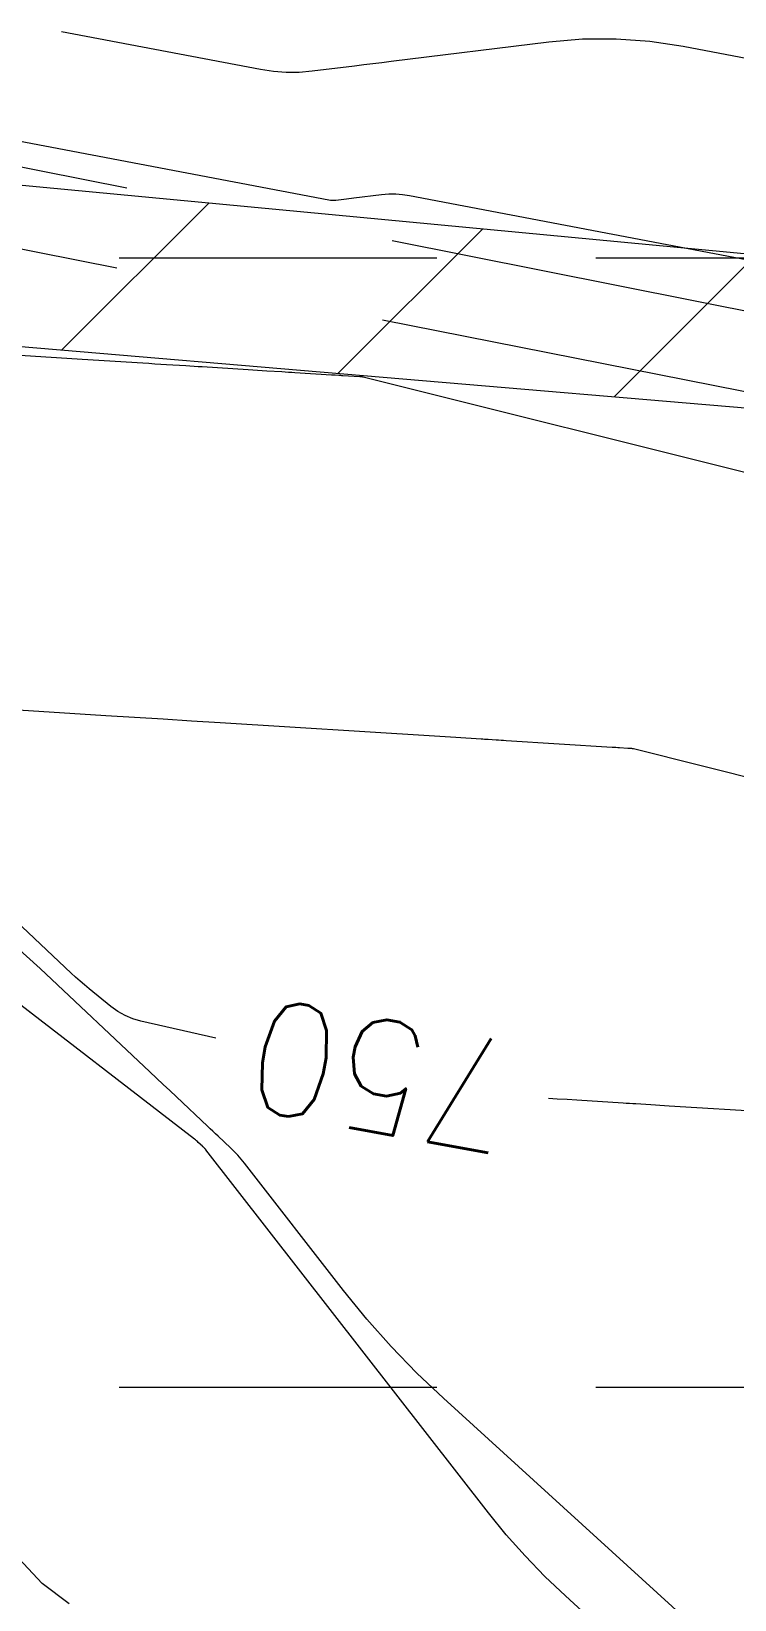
# Model space of a CAD drawing. Header units: feet. Extents: x 46644 to 49208, y 46045 to 47649.
# Drawn here: x 47256.5 to 47281.3, y 47319.3 to 47374.9 of the extents above; entities that cross this region are included whole.
import ezdxf
from ezdxf.enums import TextEntityAlignment as Align

# ---------------------------------------------------------------- set-up
doc = ezdxf.new("R2010")
doc.units = ezdxf.units.FT
doc.header["$MEASUREMENT"] = 0
doc.linetypes.add('DGN Style 3', pattern=[33.544038, 23.960027, -9.584011])
doc.linetypes.add('HIDDEN', pattern=[0.375, 0.25, -0.125])
for name, color, linetype, lineweight in [('EC', 35, 'Continuous', 0), ('Level 13', 1, 'Continuous', 0), ('WATER', 5, 'Continuous', 0)]:
    doc.layers.add(name, color=color, linetype=linetype, lineweight=lineweight)
doc.layers.add('GRID', color=254, linetype='HIDDEN')
doc.styles.add('Style-STANDARD', font='STANDARD.shx')

msp = doc.modelspace()

# ---------------------------------------------------------------- hatches: boundary and pattern name
at = {"layer": 'WATER', "linetype": 'Continuous', "lineweight": 0}
h = msp.add_hatch(dxfattribs=at)
h.set_pattern_fill('ANSI31', color=5, scale=60, style=0)
h.paths.add_polyline_path([(47234.61, 47371.467), (47425.773, 47353.378), (47562.814, 47348.199), (47698.754, 47363.161), (47828.73, 47359.449), (47993.613, 47351.282), (48151.806, 47348.075), (48190.092, 47328.515), (48335.492, 47205.781), (48484.842, 47080.166), (48554.658, 46994.047), (48591.309, 46911.705), (48595.787, 46702.835), (48600.265, 46501.424), (48596.319, 46378.185), (48587.516, 46378.918), (48590.063, 46460.95), (48589.778, 46610.276), (48587.741, 46799.141), (48584.141, 46908.249), (48541.993, 46998.675), (48465.407, 47086.018), (48286.371, 47233.693), (48196.422, 47308.705), (48128.401, 47343.27), (47949.016, 47342.242), (47704.868, 47356.114), (47558.159, 47338.137), (47236.719, 47365.346)])

# ---------------------------------------------------------------- linework, layer by layer
at = {"layer": 'EC', "color": 35, "linetype": 'DGN Style 3', "lineweight": 0}
for p, q in [((47257.519, 47374.881), (47264.562, 47373.537)), ((47269.181, 47373.821), (47274.765, 47374.51)), ((47274.765, 47374.51), (47275.96, 47374.611)), ((47275.96, 47374.611), (47277.152, 47374.618)), ((47277.152, 47374.618), (47278.341, 47374.533)), ((47278.341, 47374.533), (47279.527, 47374.354)), ((47279.527, 47374.354), (47289.266, 47372.499)), ((47268.215, 47373.702), (47268.537, 47373.742)), ((47268.537, 47373.742), (47268.859, 47373.781)), ((47268.859, 47373.781), (47269.181, 47373.821)), ((47264.562, 47373.537), (47265.017, 47373.469)), ((47265.017, 47373.469), (47265.474, 47373.436)), ((47265.474, 47373.436), (47265.932, 47373.438)), ((47265.932, 47373.438), (47266.392, 47373.477)), ((47266.392, 47373.477), (47267.894, 47373.662)), ((47267.894, 47373.662), (47268.215, 47373.702)), ((47266.978, 47368.898), (47253.147, 47371.536)), ((47267.039, 47368.889), (47266.978, 47368.898)), ((47267.101, 47368.884), (47267.039, 47368.889)), ((47267.162, 47368.884), (47267.101, 47368.884)), ((47267.224, 47368.89), (47267.162, 47368.884)), ((47267.513, 47368.925), (47267.224, 47368.89)), ((47267.601, 47368.936), (47267.513, 47368.925)), ((47267.69, 47368.947), (47267.601, 47368.936)), ((47267.778, 47368.958), (47267.69, 47368.947)), ((47267.867, 47368.969), (47267.778, 47368.958)), ((47268.85, 47369.09), (47267.867, 47368.969)), ((47269.098, 47369.111), (47268.85, 47369.09)), ((47269.346, 47369.113), (47269.098, 47369.111)), ((47269.593, 47369.095), (47269.346, 47369.113)), ((47269.839, 47369.058), (47269.593, 47369.095)), ((47285.438, 47366.087), (47269.839, 47369.058)), ((47256.051, 47363.407), (47256.601, 47363.373)), ((47256.601, 47363.373), (47257.151, 47363.338)), ((47257.151, 47363.338), (47257.702, 47363.304)), ((47257.702, 47363.304), (47258.252, 47363.27)), ((47258.252, 47363.27), (47260.402, 47363.135)), ((47260.402, 47363.135), (47260.611, 47363.122)), ((47260.611, 47363.122), (47260.82, 47363.109)), ((47260.82, 47363.109), (47261.028, 47363.096)), ((47261.028, 47363.096), (47261.237, 47363.083)), ((47261.237, 47363.083), (47261.918, 47363.04)), ((47261.918, 47363.04), (47262.064, 47363.031)), ((47262.064, 47363.031), (47262.21, 47363.022)), ((47262.21, 47363.022), (47262.356, 47363.013)), ((47262.356, 47363.013), (47262.502, 47363.004)), ((47262.502, 47363.004), (47264.129, 47362.902)), ((47264.129, 47362.902), (47264.293, 47362.892)), ((47264.293, 47362.892), (47264.457, 47362.882)), ((47264.457, 47362.882), (47264.621, 47362.871)), ((47264.621, 47362.871), (47264.786, 47362.861)), ((47264.786, 47362.861), (47265.322, 47362.828)), ((47265.322, 47362.828), (47265.437, 47362.82)), ((47265.437, 47362.82), (47265.552, 47362.813)), ((47265.552, 47362.813), (47265.667, 47362.806)), ((47265.667, 47362.806), (47265.781, 47362.799)), ((47265.781, 47362.799), (47267.073, 47362.718)), ((47267.073, 47362.718), (47267.106, 47362.716)), ((47267.106, 47362.716), (47267.14, 47362.714)), ((47267.14, 47362.714), (47267.173, 47362.712)), ((47267.173, 47362.712), (47267.206, 47362.71)), ((47267.206, 47362.71), (47267.333, 47362.702)), ((47267.333, 47362.702), (47267.347, 47362.701)), ((47267.347, 47362.701), (47267.361, 47362.7)), ((47267.361, 47362.7), (47267.375, 47362.699)), ((47267.375, 47362.699), (47267.389, 47362.698)), ((47267.389, 47362.698), (47267.434, 47362.695)), ((47267.434, 47362.695), (47267.444, 47362.695)), ((47267.444, 47362.695), (47267.454, 47362.694)), ((47267.454, 47362.694), (47267.464, 47362.694)), ((47267.464, 47362.694), (47267.473, 47362.693)), ((47267.473, 47362.693), (47268.078, 47362.655)), ((47268.078, 47362.655), (47268.089, 47362.655)), ((47268.089, 47362.655), (47268.1, 47362.654)), ((47268.1, 47362.654), (47268.111, 47362.653)), ((47268.111, 47362.653), (47268.121, 47362.652)), ((47268.121, 47362.652), (47268.166, 47362.65)), ((47268.166, 47362.65), (47268.169, 47362.65)), ((47268.169, 47362.65), (47268.172, 47362.649)), ((47268.172, 47362.649), (47268.175, 47362.649)), ((47268.175, 47362.649), (47268.178, 47362.649)), ((47268.178, 47362.649), (47268.188, 47362.648)), ((47268.188, 47362.648), (47268.19, 47362.648)), ((47268.19, 47362.648), (47268.193, 47362.648)), ((47268.193, 47362.648), (47268.195, 47362.647)), ((47268.195, 47362.647), (47268.197, 47362.647)), ((47268.197, 47362.647), (47291.518, 47356.805)), ((47257.862, 47341.524), (47248.249, 47350.575)), ((47259.092, 47350.639), (47254.435, 47350.93)), ((47260.102, 47350.576), (47259.092, 47350.639)), ((47261.111, 47350.513), (47260.102, 47350.576)), ((47262.12, 47350.449), (47261.111, 47350.513)), ((47263.129, 47350.386), (47262.12, 47350.449)), ((47270.72, 47349.912), (47263.129, 47350.386)), ((47270.91, 47349.9), (47270.72, 47349.912)), ((47271.101, 47349.888), (47270.91, 47349.9)), ((47271.291, 47349.876), (47271.101, 47349.888)), ((47271.481, 47349.864), (47271.291, 47349.876)), ((47272.368, 47349.809), (47271.481, 47349.864)), ((47272.43, 47349.805), (47272.368, 47349.809)), ((47272.491, 47349.801), (47272.43, 47349.805)), ((47272.553, 47349.797), (47272.491, 47349.801)), ((47272.614, 47349.793), (47272.553, 47349.797)), ((47272.902, 47349.775), (47272.614, 47349.793)), ((47272.99, 47349.77), (47272.902, 47349.775)), ((47273.077, 47349.764), (47272.99, 47349.77)), ((47273.165, 47349.759), (47273.077, 47349.764)), ((47273.253, 47349.753), (47273.165, 47349.759)), ((47277.013, 47349.518), (47273.253, 47349.753)), ((47277.077, 47349.514), (47277.013, 47349.518)), ((47277.141, 47349.51), (47277.077, 47349.514)), ((47277.205, 47349.506), (47277.141, 47349.51)), ((47277.269, 47349.502), (47277.205, 47349.506)), ((47277.568, 47349.484), (47277.269, 47349.502)), ((47277.582, 47349.483), (47277.568, 47349.484)), ((47277.596, 47349.482), (47277.582, 47349.483)), ((47277.609, 47349.481), (47277.596, 47349.482)), ((47277.623, 47349.48), (47277.609, 47349.481)), ((47277.686, 47349.476), (47277.623, 47349.48)), ((47277.706, 47349.474), (47277.686, 47349.476)), ((47277.725, 47349.472), (47277.706, 47349.474)), ((47277.744, 47349.469), (47277.725, 47349.472)), ((47277.763, 47349.464), (47277.744, 47349.469)), ((47294.12, 47345.367), (47277.763, 47349.464)), ((47262.229, 47335.637), (47246.068, 47348.116)), ((47256.758, 47341.682), (47255.916, 47342.456)), ((47260.642, 47338.025), (47256.758, 47341.682)), ((47258.018, 47341.38), (47257.862, 47341.524)), ((47258.176, 47341.239), (47258.018, 47341.38)), ((47258.337, 47341.101), (47258.176, 47341.239)), ((47258.5, 47340.966), (47258.337, 47341.101)), ((47259.267, 47340.342), (47258.5, 47340.966)), ((47259.51, 47340.166), (47259.267, 47340.342)), ((47259.767, 47340.021), (47259.51, 47340.166)), ((47260.04, 47339.907), (47259.767, 47340.021)), ((47260.328, 47339.824), (47260.04, 47339.907)), ((47262.982, 47339.216), (47260.328, 47339.824)), ((47260.878, 47337.803), (47260.642, 47338.025)), ((47261.115, 47337.58), (47260.878, 47337.803)), ((47261.351, 47337.358), (47261.115, 47337.58)), ((47261.587, 47337.136), (47261.351, 47337.358)), ((47262.688, 47336.099), (47261.587, 47337.136)), ((47275.061, 47337.062), (47274.761, 47337.081)), ((47275.412, 47337.04), (47275.061, 47337.062)), ((47275.762, 47337.018), (47275.412, 47337.04)), ((47277.395, 47336.916), (47275.762, 47337.018)), ((47277.509, 47336.909), (47277.395, 47336.916)), ((47277.622, 47336.902), (47277.509, 47336.909)), ((47277.735, 47336.895), (47277.622, 47336.902)), ((47277.849, 47336.888), (47277.735, 47336.895)), ((47278.377, 47336.855), (47277.849, 47336.888)), ((47278.539, 47336.845), (47278.377, 47336.855)), ((47278.701, 47336.834), (47278.539, 47336.845)), ((47278.863, 47336.824), (47278.701, 47336.834)), ((47279.025, 47336.814), (47278.863, 47336.824)), ((47285.947, 47336.381), (47279.025, 47336.814)), ((47262.782, 47336.01), (47262.688, 47336.099)), ((47262.876, 47335.922), (47262.782, 47336.01)), ((47262.263, 47335.611), (47262.229, 47335.637)), ((47262.296, 47335.583), (47262.263, 47335.611)), ((47262.328, 47335.555), (47262.296, 47335.583)), ((47262.36, 47335.526), (47262.328, 47335.555)), ((47262.505, 47335.389), (47262.36, 47335.526)), ((47262.514, 47335.38), (47262.505, 47335.389)), ((47262.969, 47335.834), (47262.876, 47335.922)), ((47263.063, 47335.746), (47262.969, 47335.834)), ((47263.501, 47335.334), (47263.063, 47335.746)), ((47262.523, 47335.372), (47262.514, 47335.38)), ((47262.532, 47335.364), (47262.523, 47335.372)), ((47262.541, 47335.355), (47262.532, 47335.364)), ((47262.582, 47335.317), (47262.541, 47335.355)), ((47262.586, 47335.313), (47262.582, 47335.317)), ((47262.589, 47335.31), (47262.586, 47335.313)), ((47262.593, 47335.307), (47262.589, 47335.31)), ((47262.596, 47335.303), (47262.593, 47335.307)), ((47262.613, 47335.288), (47262.596, 47335.303)), ((47262.618, 47335.283), (47262.613, 47335.288)), ((47262.622, 47335.278), (47262.618, 47335.283)), ((47262.627, 47335.273), (47262.622, 47335.278)), ((47262.631, 47335.267), (47262.627, 47335.273)), ((47272.626, 47322.409), (47262.631, 47335.267)), ((47263.632, 47335.205), (47263.501, 47335.334)), ((47263.758, 47335.072), (47263.632, 47335.205)), ((47263.879, 47334.934), (47263.758, 47335.072)), ((47263.994, 47334.791), (47263.879, 47334.934)), ((47267.504, 47330.275), (47263.994, 47334.791)), ((47268.325, 47329.264), (47267.504, 47330.275)), ((47269.187, 47328.292), (47268.325, 47329.264)), ((47270.091, 47327.357), (47269.187, 47328.292)), ((47271.035, 47326.46), (47270.091, 47327.357)), ((47280.739, 47317.631), (47271.035, 47326.46)), ((47273.26, 47321.627), (47272.626, 47322.409)), ((47273.927, 47320.875), (47273.26, 47321.627)), ((47256.828, 47319.906), (47256.004, 47320.783)), ((47274.625, 47320.152), (47273.927, 47320.875)), ((47257.784, 47319.176), (47256.828, 47319.906)), ((47275.355, 47319.459), (47274.625, 47320.152)), ((47278.836, 47316.292), (47275.355, 47319.459))]:
    msp.add_line(p, q, dxfattribs=at)
at = {"layer": 'GRID', "color": 252, "linetype": 'HIDDEN', "lineweight": 0, "ltscale": 45}
for p, q in [((46685.803, 47366.853), (49165.803, 47366.853)), ((46685.803, 47326.853), (49165.803, 47326.853))]:
    msp.add_line(p, q, dxfattribs=at)
at = {"layer": 'Level 13', "color": 7, "linetype": 'DGN Style 3', "lineweight": 0, "flags": 128}
for points in [[(47392.593, 47350.858), (47373.292, 47353.321), (47346.735, 47355.578), (47316.935, 47358.592), (47291.532, 47363.005), (47267.488, 47367.806), (47252.802, 47370.72), (47234.858, 47373.862)], [(47392.234, 47348.034), (47372.696, 47350.008), (47346.745, 47352.81), (47316.685, 47355.479), (47290.941, 47360.293), (47266.391, 47365.138), (47251.782, 47368.006), (47237.682, 47364.342)]]:
    msp.add_lwpolyline(points, dxfattribs=at)
at = {"layer": 'WATER', "color": 5, "linetype": 'Continuous', "lineweight": 0}
msp.add_lwpolyline([(47949.016, 47342.242), (47704.868, 47356.114), (47558.159, 47338.137), (47236.719, 47365.346), (47234.61, 47371.467), (47425.773, 47353.378), (47562.814, 47348.199), (47698.754, 47363.161), (47828.73, 47359.449)], dxfattribs=at)

# ---------------------------------------------------------------- texts
at = {"layer": 'EC', "color": 35, "linetype": 'DGN Style 3', "lineweight": 0, "style": 'Style-STANDARD'}
msp.add_text('750', height=4, rotation=169.7256, dxfattribs=at).set_placement((47268.83, 47337.876), align=Align.MIDDLE_CENTER)

doc.saveas('drawing.dxf')
